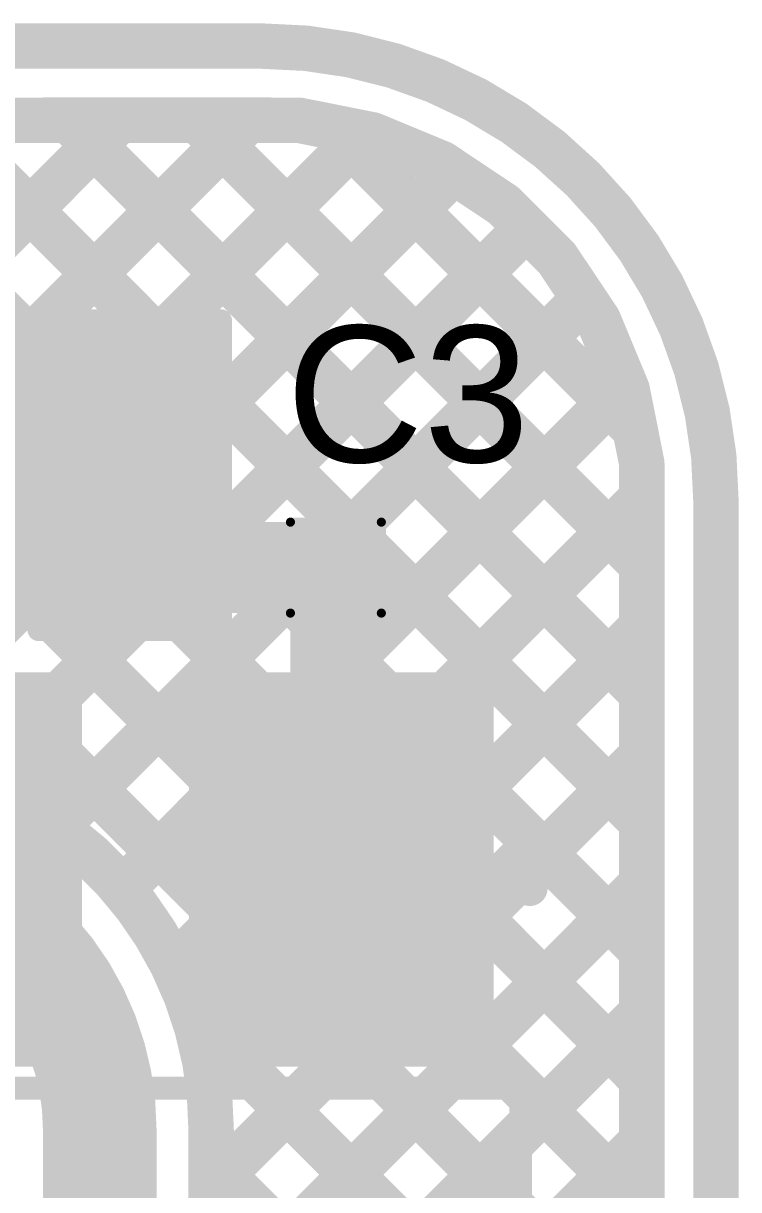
# Model space of a CAD drawing. Header units: inches. Extents: x 3 to 457, y -41 to 239.
# Drawn here: x 126.65 to 130.64, y 155.14 to 161.65 of the extents above; entities that cross this region are included whole.
import ezdxf

# ---------------------------------------------------------------- set-up
doc = ezdxf.new("R2010")
doc.units = ezdxf.units.IN
for name, color, linetype in [('Board Outline', 216, 'Continuous'), ('Bottom Layer', 5, 'Continuous'), ('Drill Drawing', 1, 'Continuous'), ('Fabrication', 76, 'Continuous'), ('Top Layer', 1, 'Continuous'), ('Top Overlay', 2, 'Continuous'), ('Top Paste', 8, 'Continuous'), ('Top Solder', 216, 'Continuous'), ('Via Holes', 16, 'Continuous')]:
    doc.layers.add(name, color=color, linetype=linetype)
doc.styles.add('Arial', font='', dxfattribs={"height": 0.2})
doc.styles.get('Arial').set_extended_font_data('Arial')

# ---------------------------------------------------------------- blocks, each defined once
blk = doc.blocks.new('SOT__223_114')
at = {"layer": 'Top Layer'}
for points in [[(-1.9, 4.05), (1.9, 4.05), (1.9, 2.05), (-1.9, 2.05)], [(-3.05, -2.05), (-1.55, -2.05), (-1.55, -4.05), (-3.05, -4.05)], [(-0.75, -2.05), (0.75, -2.05), (0.75, -4.05), (-0.75, -4.05)], [(1.55, -2.05), (3.05, -2.05), (3.05, -4.05), (1.55, -4.05)]]:
    blk.add_hatch(color=1, dxfattribs=at).paths.add_polyline_path(points)
at = {"layer": 'Top Paste'}
for points in [[(-1.9, 4.05), (1.9, 4.05), (1.9, 2.05), (-1.9, 2.05)], [(-3.05, -2.05), (-1.55, -2.05), (-1.55, -4.05), (-3.05, -4.05)], [(-0.75, -2.05), (0.75, -2.05), (0.75, -4.05), (-0.75, -4.05)], [(1.55, -2.05), (3.05, -2.05), (3.05, -4.05), (1.55, -4.05)]]:
    blk.add_hatch(color=8, dxfattribs=at).paths.add_polyline_path(points)
at = {"layer": 'Top Solder'}
for points in [[(-2.0016, 4.1516), (2.0016, 4.1516), (2.0016, 1.9484), (-2.0016, 1.9484)], [(-3.1516, -1.9484), (-1.4484, -1.9484), (-1.4484, -4.1516), (-3.1516, -4.1516)], [(-0.8516, -1.9484), (0.8516, -1.9484), (0.8516, -4.1516), (-0.8516, -4.1516)], [(1.4484, -1.9484), (3.1516, -1.9484), (3.1516, -4.1516), (1.4484, -4.1516)]]:
    blk.add_hatch(color=216, dxfattribs=at).paths.add_polyline_path(points)
at = {"layer": 'Top Overlay'}
for points, const_width in [([(3.302, 1.8034), (-3.302, 1.8034)], 0.127), ([(-3.302, 1.8034), (-3.302, -1.8288)], 0.127), ([(3.302, 1.8034), (3.302, -1.8288)], 0.127), ([(3.302, -1.8288), (-3.302, -1.8288)], 0.127), ([(-3.2258, -3.0734), (-3.3528, -2.9464)], 0.2), ([(-3.3528, -2.9464), (-3.3528, -3.2004)], 0.2), ([(-3.2258, -3.0734), (-3.3528, -3.2004)], 0.2)]:
    blk.add_lwpolyline(points, dxfattribs=dict(at, const_width=const_width))
for points, const_width in [([(-3.3338, 1.8034, 1), (-3.2702, 1.8034, 1)], 0.0635), ([(-3.3338, 1.8034, 1), (-3.2702, 1.8034, 1)], 0.0635), ([(3.2702, 1.8034, 1), (3.3338, 1.8034, 1)], 0.0635), ([(3.2702, 1.8034, 1), (3.3338, 1.8034, 1)], 0.0635), ([(-3.3338, -1.8288, 1), (-3.2702, -1.8288, 1)], 0.0635), ([(-3.3338, -1.8288, 1), (-3.2702, -1.8288, 1)], 0.0635), ([(3.2702, -1.8288, 1), (3.3338, -1.8288, 1)], 0.0635), ([(3.2702, -1.8288, 1), (3.3338, -1.8288, 1)], 0.0635), ([(-3.4028, -2.9464, 1), (-3.3028, -2.9464, 1)], 0.1), ([(-3.4028, -2.9464, 1), (-3.3028, -2.9464, 1)], 0.1), ([(-3.2758, -3.0734, 1), (-3.1758, -3.0734, 1)], 0.1), ([(-3.2758, -3.0734, 1), (-3.1758, -3.0734, 1)], 0.1), ([(-3.4028, -3.2004, 1), (-3.3028, -3.2004, 1)], 0.1), ([(-3.4028, -3.2004, 1), (-3.3028, -3.2004, 1)], 0.1)]:
    blk.add_lwpolyline(points, format="xyb", close=True, dxfattribs=dict(at, const_width=const_width))
blk = doc.blocks.new('C___0805_301')
at = {"layer": 'Top Layer'}
for points in [[(-1.524, 0.762), (-0.508, 0.762), (-0.508, -0.762), (-1.524, -0.762)], [(0.508, 0.762), (1.524, 0.762), (1.524, -0.762), (0.508, -0.762)]]:
    blk.add_hatch(color=1, dxfattribs=at).paths.add_polyline_path(points)
at = {"layer": 'Top Paste'}
for points in [[(-1.524, 0.762), (-0.508, 0.762), (-0.508, -0.762), (-1.524, -0.762)], [(0.508, 0.762), (1.524, 0.762), (1.524, -0.762), (0.508, -0.762)]]:
    blk.add_hatch(color=8, dxfattribs=at).paths.add_polyline_path(points)
at = {"layer": 'Top Solder'}
for points in [[(-1.594, 0.832), (-0.438, 0.832), (-0.438, -0.832), (-1.594, -0.832)], [(0.438, 0.832), (1.594, 0.832), (1.594, -0.832), (0.438, -0.832)]]:
    blk.add_hatch(color=216, dxfattribs=at).paths.add_polyline_path(points)
at = {"layer": 'Top Overlay', "const_width": 0.127}
for points in [[(-1.6256, -0.8636), (-1.6256, 0.8636)], [(-1.6256, 0.8636), (-0.6096, 0.8636)], [(0.6096, 0.8636), (1.6256, 0.8636)], [(1.6256, -0.8636), (1.6256, 0.8636)], [(-1.6256, -0.8636), (-0.6096, -0.8636)], [(0.6096, -0.8636), (1.6256, -0.8636)]]:
    blk.add_lwpolyline(points, dxfattribs=at)
at = {"layer": 'Top Overlay', "const_width": 0.0635}
for points in [[(-1.6574, 0.8636, 1), (-1.5938, 0.8636, 1)], [(-1.6574, 0.8636, 1), (-1.5938, 0.8636, 1)], [(-0.6413, 0.8636, 1), (-0.5778, 0.8636, 1)], [(0.5778, 0.8636, 1), (0.6413, 0.8636, 1)], [(1.5938, 0.8636, 1), (1.6574, 0.8636, 1)], [(1.5938, 0.8636, 1), (1.6574, 0.8636, 1)], [(-1.6574, -0.8636, 1), (-1.5938, -0.8636, 1)], [(-1.6574, -0.8636, 1), (-1.5938, -0.8636, 1)], [(-0.6413, -0.8636, 1), (-0.5778, -0.8636, 1)], [(0.5778, -0.8636, 1), (0.6413, -0.8636, 1)], [(1.5938, -0.8636, 1), (1.6574, -0.8636, 1)], [(1.5938, -0.8636, 1), (1.6574, -0.8636, 1)]]:
    blk.add_lwpolyline(points, format="xyb", close=True, dxfattribs=at)

msp = doc.modelspace()

# ---------------------------------------------------------------- hatches: boundary and pattern name
at = {"layer": 'Bottom Layer'}
h = msp.add_hatch(color=5, dxfattribs=at)
edge = h.paths.add_edge_path()
edge.add_arc((128.392, 158.6116), 0.3, 0, 360)
at = {"layer": 'Top Layer'}
h = msp.add_hatch(color=1, dxfattribs=at)
edge = h.paths.add_edge_path()
edge.add_arc((128.392, 158.6116), 0.3, 0, 360)
at = {"layer": 'Via Holes'}
h = msp.add_hatch(color=7, dxfattribs=at)
edge = h.paths.add_edge_path()
edge.add_arc((128.392, 158.6116), 0.15, 0, 360)

# ---------------------------------------------------------------- linework, layer by layer
at = {"layer": 'Board Outline', "const_width": 0.127}
for points in [[(123.3351, 161.525), (127.9761, 161.525)], [(130.5157, 139.0714), (130.5157, 158.9845)]]:
    msp.add_lwpolyline(points, dxfattribs=at)
at = {"layer": 'Board Outline', "const_width": 0.0635}
for points in [[(127.9444, 161.525, 1), (128.0079, 161.525, 1)], [(127.9444, 161.525, 1), (128.0079, 161.525, 1)], [(129.7396, 160.7814, 1), (129.8031, 160.7814, 1)], [(129.7396, 160.7814, 1), (129.8031, 160.7814, 1)], [(130.4839, 158.9845, 1), (130.5474, 158.9845, 1)], [(130.4839, 158.9845, 1), (130.5474, 158.9845, 1)]]:
    msp.add_lwpolyline(points, format="xyb", close=True, dxfattribs=at)
at = {"layer": 'Board Outline', "const_width": 0.127}
for points in [[(127.9762, 161.525, -0.198912), (129.7714, 160.7814)], [(129.7714, 160.7814, -0.198912), (130.5157, 158.9845)]]:
    msp.add_lwpolyline(points, format="xyb", dxfattribs=at)
at = {"layer": 'Bottom Layer'}
for points, const_width in [([(123.3062, 161.1116), (130.1013, 154.3165)], 0.254), ([(123.3351, 161.1106), (127.9761, 161.1107)], 0.254), ([(123.6199, 157.5472), (127.1834, 161.1106)], 0.254), ([(124.0256, 161.1106), (130.1013, 155.0349)], 0.254), ([(124.3384, 157.5472), (127.9018, 161.1107)], 0.254), ([(124.744, 161.1106), (130.1013, 155.7533)], 0.254), ([(125.4624, 161.1106), (130.1013, 156.4717)], 0.254), ([(126.1808, 161.1106), (130.1013, 157.1902)], 0.254), ([(126.8992, 161.1106), (130.1013, 157.9086)], 0.254), ([(127.6177, 161.1107), (130.1013, 158.627)], 0.254), ([(127.9761, 161.1107), (128.1854, 161.1106)], 0.254), ([(128.1854, 161.1106), (128.5958, 161.029)], 0.254), ([(128.3735, 161.0732), (130.0637, 159.383)], 0.254), ([(125.0568, 157.5472), (128.5481, 161.0385)], 0.254), ([(128.5958, 161.029), (128.9825, 160.8689)], 0.254), ([(128.9825, 160.8689), (129.3304, 160.6364)], 0.254), ([(125.7699, 157.5418), (129.051, 160.823)], 0.254), ([(129.3304, 160.6364), (129.4784, 160.4884)], 0.254), ([(126.3582, 157.4117), (129.4566, 160.5102)], 0.254), ([(129.4784, 160.4884), (129.6265, 160.3403)], 0.254), ([(129.6265, 160.3403), (129.8592, 159.9919)], 0.254), ([(126.826, 157.1612), (129.7782, 160.1133)], 0.254), ([(129.8592, 159.9919), (130.0196, 159.6049)], 0.254), ([(127.2005, 156.8172), (130.0104, 159.6271)], 0.254), ([(130.0196, 159.6049), (130.1013, 159.194)], 0.254), ([(130.1013, 158.9845), (130.1013, 159.194)], 0.254), ([(127.4847, 156.383), (130.1013, 158.9996)], 0.254), ([(130.1013, 158.9845), (130.1013, 140.2167)], 0.254), ([(127.6618, 155.8417), (130.1013, 158.2812)], 0.254), ([(127.6948, 155.1563), (130.1013, 157.5628)], 0.254), ([(127.6948, 154.4378), (130.1013, 156.8443)], 0.254), ([(127.6948, 153.7194), (130.1013, 156.1259)], 0.254), ([(127.5972, 156.1022), (130.1013, 153.5981)], 0.254), ([(127.0725, 138.3547), (127.0725, 155.4734)], 0.635), ([(127.6948, 140.2167), (127.6948, 155.4734)], 0.254), ([(127.6948, 153.001), (130.1013, 155.4075)], 0.254), ([(127.6948, 155.2861), (130.1013, 152.8796)], 0.254)]:
    msp.add_lwpolyline(points, dxfattribs=dict(at, const_width=const_width))
for points, const_width in [([(126.8357, 161.1106, 1), (126.9627, 161.1106, 1)], 0.127), ([(127.1199, 161.1106, 1), (127.2469, 161.1106, 1)], 0.127), ([(127.5542, 161.1107, 1), (127.6812, 161.1107, 1)], 0.127), ([(127.8383, 161.1107, 1), (127.9653, 161.1107, 1)], 0.127), ([(127.9126, 161.1107, 1), (128.0396, 161.1107, 1)], 0.127), ([(127.9126, 161.1107, 1), (128.0396, 161.1107, 1)], 0.127), ([(128.1219, 161.1106, 1), (128.2489, 161.1106, 1)], 0.127), ([(128.1219, 161.1106, 1), (128.2489, 161.1106, 1)], 0.127), ([(128.31, 161.0732, 1), (128.437, 161.0732, 1)], 0.127), ([(128.4846, 161.0385, 1), (128.6116, 161.0385, 1)], 0.127), ([(128.5323, 161.029, 1), (128.6593, 161.029, 1)], 0.127), ([(128.5323, 161.029, 1), (128.6593, 161.029, 1)], 0.127), ([(128.919, 160.8689, 1), (129.046, 160.8689, 1)], 0.127), ([(128.919, 160.8689, 1), (129.046, 160.8689, 1)], 0.127), ([(128.9875, 160.823, 1), (129.1145, 160.823, 1)], 0.127), ([(129.2669, 160.6364, 1), (129.3939, 160.6364, 1)], 0.127), ([(129.2669, 160.6364, 1), (129.3939, 160.6364, 1)], 0.127), ([(129.3931, 160.5102, 1), (129.5201, 160.5102, 1)], 0.127), ([(129.4149, 160.4884, 1), (129.5419, 160.4884, 1)], 0.127), ([(129.4149, 160.4884, 1), (129.5419, 160.4884, 1)], 0.127), ([(129.563, 160.3403, 1), (129.69, 160.3403, 1)], 0.127), ([(129.563, 160.3403, 1), (129.69, 160.3403, 1)], 0.127), ([(129.7147, 160.1133, 1), (129.8417, 160.1133, 1)], 0.127), ([(129.7957, 159.9919, 1), (129.9227, 159.9919, 1)], 0.127), ([(129.7957, 159.9919, 1), (129.9227, 159.9919, 1)], 0.127), ([(129.9469, 159.6271, 1), (130.0739, 159.6271, 1)], 0.127), ([(129.9561, 159.6049, 1), (130.0831, 159.6049, 1)], 0.127), ([(129.9561, 159.6049, 1), (130.0831, 159.6049, 1)], 0.127), ([(130.0002, 159.383, 1), (130.1272, 159.383, 1)], 0.127), ([(130.0378, 159.194, 1), (130.1648, 159.194, 1)], 0.127), ([(130.0378, 159.194, 1), (130.1648, 159.194, 1)], 0.127), ([(130.0378, 158.9996, 1), (130.1648, 158.9996, 1)], 0.127), ([(130.0378, 158.9845, 1), (130.1648, 158.9845, 1)], 0.127), ([(130.0378, 158.9845, 1), (130.1648, 158.9845, 1)], 0.127), ([(130.0378, 158.627, 1), (130.1648, 158.627, 1)], 0.127), ([(130.0378, 158.2812, 1), (130.1648, 158.2812, 1)], 0.127), ([(130.0378, 157.9086, 1), (130.1648, 157.9086, 1)], 0.127), ([(130.0378, 157.5628, 1), (130.1648, 157.5628, 1)], 0.127), ([(126.7625, 157.1612, 1), (126.8895, 157.1612, 1)], 0.127), ([(130.0378, 157.1902, 1), (130.1648, 157.1902, 1)], 0.127), ([(130.0378, 156.8443, 1), (130.1648, 156.8443, 1)], 0.127), ([(127.137, 156.8172, 1), (127.264, 156.8172, 1)], 0.127), ([(130.0378, 156.4717, 1), (130.1648, 156.4717, 1)], 0.127), ([(127.4212, 156.383, 1), (127.5482, 156.383, 1)], 0.127), ([(130.0378, 156.1259, 1), (130.1648, 156.1259, 1)], 0.127), ([(127.5337, 156.1022, 1), (127.6607, 156.1022, 1)], 0.127), ([(127.5983, 155.8417, 1), (127.7253, 155.8417, 1)], 0.127), ([(130.0378, 155.7533, 1), (130.1648, 155.7533, 1)], 0.127), ([(126.9138, 155.4734, 1), (127.2313, 155.4734, 1)], 0.3175), ([(126.9138, 155.4734, 1), (127.2313, 155.4734, 1)], 0.3175), ([(127.6313, 155.4734, 1), (127.7583, 155.4734, 1)], 0.127), ([(127.6313, 155.4734, 1), (127.7583, 155.4734, 1)], 0.127), ([(130.0378, 155.4075, 1), (130.1648, 155.4075, 1)], 0.127), ([(127.6313, 155.2861, 1), (127.7583, 155.2861, 1)], 0.127), ([(127.6313, 155.1563, 1), (127.7583, 155.1563, 1)], 0.127), ([(130.0378, 155.0349, 1), (130.1648, 155.0349, 1)], 0.127)]:
    msp.add_lwpolyline(points, format="xyb", close=True, dxfattribs=dict(at, const_width=const_width))
for points, const_width in [([(125.621, 157.5472, -0.414214), (127.6948, 155.4734)], 0.254), ([(125.621, 156.9249, -0.414214), (127.0725, 155.4734)], 0.635)]:
    msp.add_lwpolyline(points, format="xyb", dxfattribs=dict(at, const_width=const_width))
at = {"layer": 'Drill Drawing', "const_width": 0.0508}
for points in [[(128.138, 158.8656), (128.646, 158.8656)], [(128.138, 158.3576), (128.138, 158.8656)], [(128.646, 158.3576), (128.646, 158.8656)], [(128.138, 158.3576), (128.646, 158.3576)]]:
    msp.add_lwpolyline(points, dxfattribs=at)
at = {"layer": 'Drill Drawing', "const_width": 0.0254}
for points in [[(128.1253, 158.8656, 1), (128.1507, 158.8656, 1)], [(128.1253, 158.8656, 1), (128.1507, 158.8656, 1)], [(128.6333, 158.8656, 1), (128.6587, 158.8656, 1)], [(128.6333, 158.8656, 1), (128.6587, 158.8656, 1)], [(128.1253, 158.3576, 1), (128.1507, 158.3576, 1)], [(128.1253, 158.3576, 1), (128.1507, 158.3576, 1)], [(128.6333, 158.3576, 1), (128.6587, 158.3576, 1)], [(128.6333, 158.3576, 1), (128.6587, 158.3576, 1)]]:
    msp.add_lwpolyline(points, format="xyb", close=True, dxfattribs=at)
at = {"layer": 'Fabrication', "const_width": 0.254}
for points in [[(123.3351, 161.525), (127.9761, 161.525)], [(130.5157, 139.0714), (130.5157, 158.9845)]]:
    msp.add_lwpolyline(points, dxfattribs=at)
at = {"layer": 'Fabrication', "const_width": 0.127}
for points in [[(127.9126, 161.525, 1), (128.0396, 161.525, 1)], [(127.9127, 161.525, 1), (128.0397, 161.525, 1)], [(129.7079, 160.7814, 1), (129.8349, 160.7814, 1)], [(129.7079, 160.7814, 1), (129.8349, 160.7814, 1)], [(130.4522, 158.9845, 1), (130.5792, 158.9845, 1)], [(130.4522, 158.9845, 1), (130.5792, 158.9845, 1)]]:
    msp.add_lwpolyline(points, format="xyb", close=True, dxfattribs=at)
at = {"layer": 'Fabrication', "const_width": 0.254}
for points in [[(127.9762, 161.525, -0.198912), (129.7714, 160.7814)], [(129.7714, 160.7814, -0.198912), (130.5157, 158.9845)]]:
    msp.add_lwpolyline(points, format="xyb", dxfattribs=at)
at = {"layer": 'Top Layer', "const_width": 0.508}
for points in [[(127.6548, 158.6116, -0.414214), (127.1383, 159.1281)], [(128.4225, 156.9249, -0.414214), (128.392, 156.9553)]]:
    msp.add_lwpolyline(points, format="xyb", dxfattribs=at)
at = {"layer": 'Top Layer', "const_width": 0.254}
for points in [[(127.0113, 159.1281, 1), (127.2653, 159.1281, 1)], [(127.5278, 158.6116, 1), (127.7818, 158.6116, 1)], [(127.5278, 158.6116, 1), (127.7818, 158.6116, 1)], [(128.265, 158.6116, 1), (128.519, 158.6116, 1)], [(128.265, 158.6116, 1), (128.519, 158.6116, 1)], [(128.265, 156.9553, 1), (128.519, 156.9553, 1)], [(128.265, 156.9553, 1), (128.519, 156.9553, 1)], [(128.2955, 156.9249, 1), (128.5495, 156.9249, 1)]]:
    msp.add_lwpolyline(points, format="xyb", close=True, dxfattribs=at)
at = {"layer": 'Top Layer', "const_width": 0.508}
for points in [[(127.6548, 158.6116), (128.392, 158.6116)], [(128.392, 156.9553), (128.392, 158.6116)]]:
    msp.add_lwpolyline(points, dxfattribs=at)

# ---------------------------------------------------------------- block references
msp.add_blockref('C___0805_301', (126.1223, 159.1281))
at = {"rotation": 180}
msp.add_blockref('SOT__223_114', (126.1225, 153.8749), dxfattribs=at)

# ---------------------------------------------------------------- texts
at = {"layer": 'Top Overlay', "style": 'Arial'}
msp.add_text('C3', height=0.762, dxfattribs=at).set_placement((128.1129, 159.2005))

doc.saveas('drawing.dxf')
